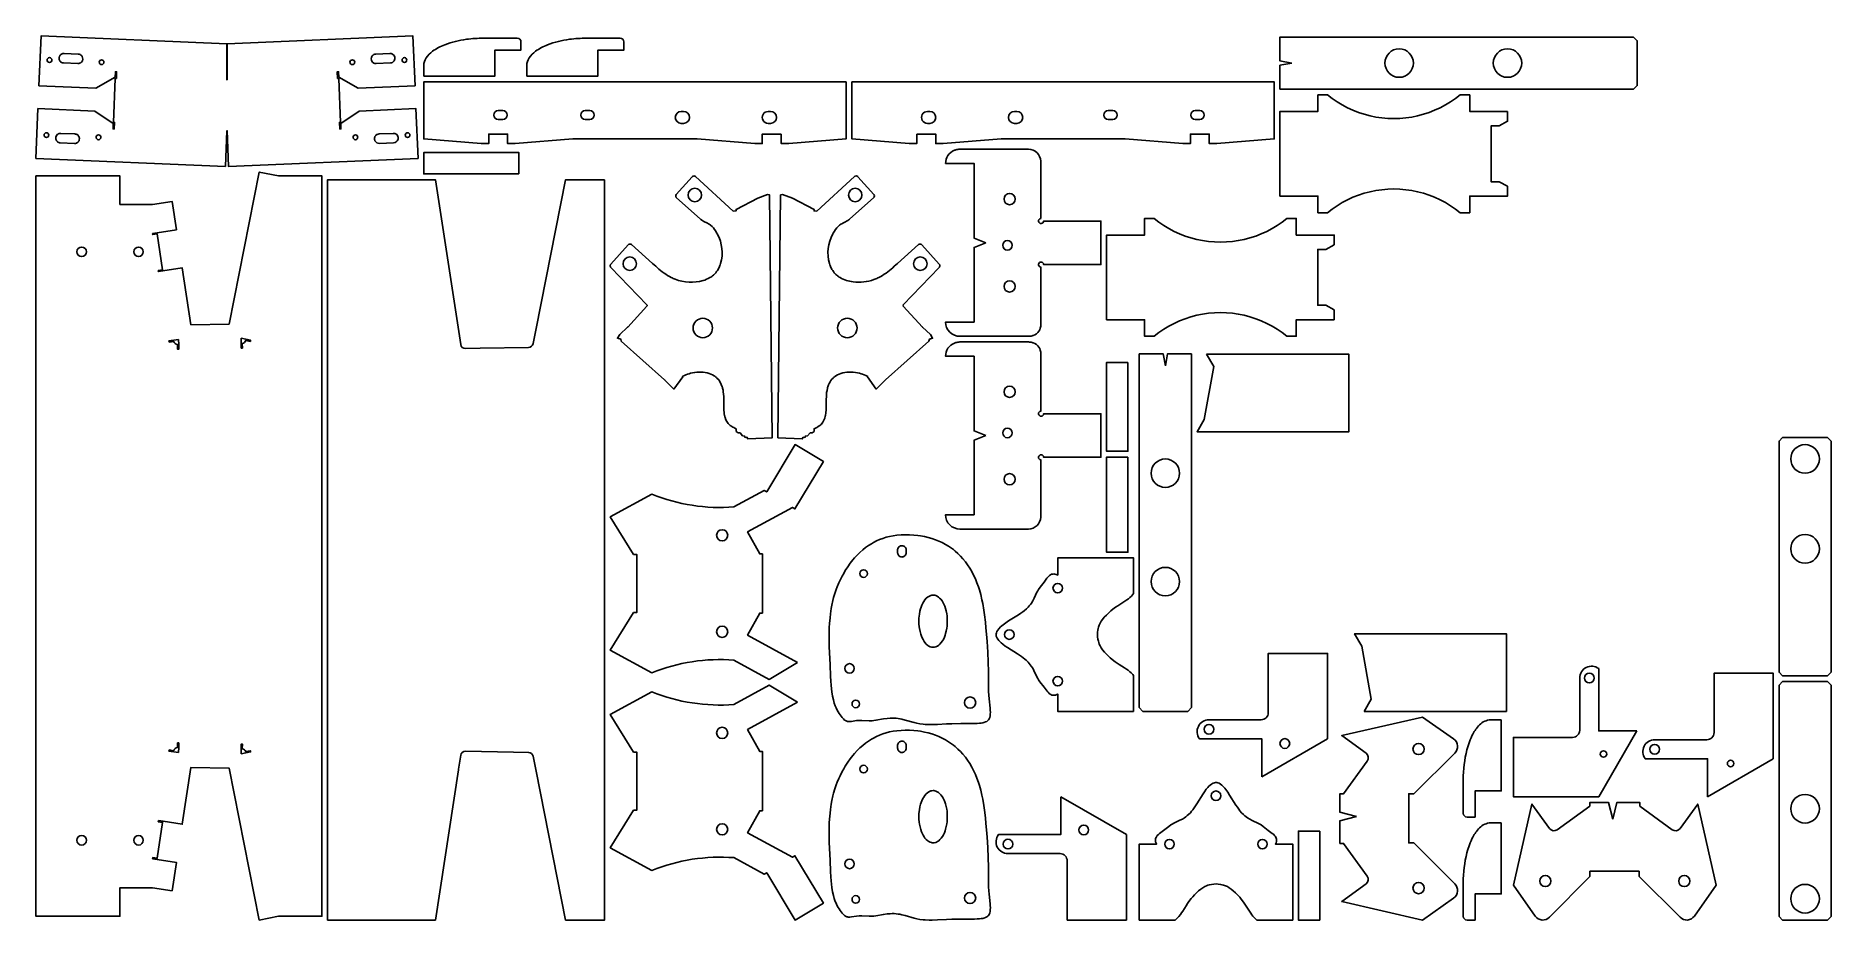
# Model space of a CAD drawing. Header units: inches. Extents: x 0.5 to 95.1, y 0.5 to 47.1.
import ezdxf

# ---------------------------------------------------------------- set-up
doc = ezdxf.new("R2010")
doc.units = ezdxf.units.IN
doc.header["$MEASUREMENT"] = 0
doc.layers.add('CUT', color=7, linetype='Continuous')

msp = doc.modelspace()

# ---------------------------------------------------------------- linework, layer by layer
at = {"layer": 'CUT'}
for points in [[(16.574, 42.175), (16.563, 42.452), (17.535, 43.117), (20.532, 43.242), (20.642, 40.619), (10.651, 40.203), (10.65, 40.203), (10.572, 42.087), (10.571, 42.076), (10.571, 42.076), (10.571, 42.076), (10.571, 42.076), (10.571, 42.076), (10.57, 42.076), (10.57, 42.076), (10.57, 42.076), (10.57, 42.075), (10.57, 42.075), (10.491, 40.203), (10.49, 40.203), (0.5, 40.619), (0.609, 43.242), (3.607, 43.117), (4.579, 42.452), (4.567, 42.175), (4.567, 42.175), (4.567, 42.175), (4.567, 42.175), (4.567, 42.175), (4.568, 42.175), (4.568, 42.175), (4.63, 42.172), (4.63, 42.172), (4.63, 42.172), (4.631, 42.172), (4.645, 42.517), (4.645, 42.517), (4.645, 42.517), (4.645, 42.517), (4.645, 42.518), (4.583, 42.52), (4.679, 44.839), (4.741, 44.837), (4.742, 44.837), (4.742, 44.837), (4.742, 44.837), (4.742, 44.837), (4.756, 45.182), (4.756, 45.182), (4.756, 45.182), (4.756, 45.182), (4.756, 45.182), (4.756, 45.182), (4.756, 45.182), (4.693, 45.185), (4.693, 45.185), (4.693, 45.185), (4.693, 45.185), (4.693, 45.185), (4.693, 45.185), (4.693, 45.185), (4.681, 44.908), (3.657, 44.326), (0.66, 44.45), (0.769, 47.073), (10.564, 46.665), (10.563, 44.767), (10.578, 44.767), (10.578, 46.665), (20.373, 47.073), (20.482, 44.45), (17.485, 44.326), (16.46, 44.908), (16.449, 45.185), (16.449, 45.185), (16.449, 45.185), (16.449, 45.185), (16.449, 45.185), (16.386, 45.182), (16.386, 45.182), (16.386, 45.182), (16.386, 45.182), (16.386, 45.182), (16.4, 44.837), (16.4, 44.837), (16.4, 44.837), (16.4, 44.837), (16.4, 44.837), (16.462, 44.839), (16.559, 42.52), (16.497, 42.518), (16.497, 42.517), (16.497, 42.517), (16.497, 42.517), (16.496, 42.517), (16.511, 42.172), (16.511, 42.172), (16.511, 42.172), (16.511, 42.172), (16.511, 42.172), (16.511, 42.172), (16.511, 42.172), (16.574, 42.175), (16.574, 42.175), (16.574, 42.175), (16.574, 42.175), (16.574, 42.175), (16.574, 42.175)], [(66.703, 45.642), (66.069, 45.754), (66.069, 47.015), (84.697, 47.015), (84.896, 46.823), (84.896, 44.461), (84.697, 44.269), (66.069, 44.269), (66.069, 45.531)], [(39.783, 41.904), (38.783, 41.904), (38.783, 41.404), (38.387, 41.404), (35.345, 41.654), (28.802, 41.654), (25.76, 41.404), (25.364, 41.404), (25.364, 41.904), (24.364, 41.904), (24.364, 41.404), (23.968, 41.404), (20.942, 41.644), (20.942, 44.654), (43.205, 44.654), (43.205, 41.644), (40.179, 41.404), (39.783, 41.404)], [(46.928, 41.904), (46.928, 41.404), (46.532, 41.404), (43.505, 41.644), (43.505, 44.654), (65.769, 44.654), (65.769, 41.644), (62.742, 41.404), (62.346, 41.404), (62.346, 41.904), (61.346, 41.904), (61.346, 41.404), (60.95, 41.404), (57.908, 41.654), (51.366, 41.654), (48.324, 41.404), (47.928, 41.404), (47.928, 41.904)], [(78.069, 43.094), (78.069, 42.578), (77.626, 42.333), (77.194, 42.333), (77.194, 39.396), (77.626, 39.396), (78.069, 39.151), (78.069, 38.635), (76.069, 38.635), (76.069, 37.76), (75.569, 37.76), (75.319, 37.953), (75.058, 38.131), (74.788, 38.295), (74.509, 38.442), (74.221, 38.573), (73.927, 38.688), (73.627, 38.786), (73.321, 38.866), (73.012, 38.929), (72.699, 38.974), (72.385, 39.001), (72.069, 39.01), (71.753, 39.001), (71.438, 38.974), (71.126, 38.929), (70.816, 38.866), (70.511, 38.786), (70.211, 38.688), (69.916, 38.573), (69.629, 38.442), (69.35, 38.295), (69.079, 38.131), (68.819, 37.953), (68.569, 37.76), (68.069, 37.76), (68.069, 38.635), (66.069, 38.635), (66.069, 43.094), (68.069, 43.094), (68.069, 43.969), (68.569, 43.969), (68.819, 43.776), (69.079, 43.598), (69.35, 43.435), (69.629, 43.287), (69.916, 43.156), (70.211, 43.041), (70.511, 42.943), (70.816, 42.863), (71.126, 42.8), (71.438, 42.755), (71.753, 42.728), (72.069, 42.719), (72.385, 42.728), (72.699, 42.755), (73.012, 42.8), (73.321, 42.863), (73.627, 42.943), (73.927, 43.041), (74.221, 43.156), (74.509, 43.287), (74.788, 43.435), (75.058, 43.598), (75.319, 43.776), (75.569, 43.969), (76.069, 43.969), (76.069, 43.094)], [(25.955, 39.8), (25.955, 40.925), (20.942, 40.925), (20.942, 39.8)], [(6.954, 5.743), (6.945, 5.681), (7.181, 5.645), (6.892, 3.758), (6.656, 3.794), (6.646, 3.732), (6.883, 3.696), (7.907, 3.539), (7.679, 2.045), (6.654, 2.202), (4.924, 2.202), (4.924, 0.702), (0.5, 0.702), (0.5, 39.702), (4.924, 39.702), (4.924, 38.202), (6.654, 38.202), (7.679, 38.359), (7.907, 36.864), (6.893, 36.709), (6.646, 36.671), (6.656, 36.609), (6.892, 36.645), (7.181, 34.758), (6.945, 34.722), (6.954, 34.66), (7.191, 34.696), (8.216, 34.853), (8.674, 31.858), (10.682, 31.895), (12.27, 39.903), (13.287, 39.702), (15.573, 39.702), (15.573, 0.702), (13.287, 0.702), (12.27, 0.5), (10.682, 8.508), (8.674, 8.545), (8.216, 5.55), (7.201, 5.706)], [(68.931, 32.126), (66.931, 32.126), (66.931, 31.251), (66.431, 31.251), (66.181, 31.444), (65.92, 31.622), (65.65, 31.785), (65.371, 31.933), (65.084, 32.064), (64.789, 32.179), (64.489, 32.276), (64.184, 32.357), (63.874, 32.42), (63.561, 32.465), (63.247, 32.492), (62.931, 32.501), (62.615, 32.492), (62.301, 32.465), (61.988, 32.42), (61.679, 32.357), (61.373, 32.276), (61.073, 32.179), (60.779, 32.064), (60.491, 31.933), (60.212, 31.785), (59.942, 31.622), (59.681, 31.444), (59.431, 31.251), (58.931, 31.251), (58.931, 32.126), (56.931, 32.126), (56.931, 36.585), (58.931, 36.585), (58.931, 37.46), (59.431, 37.46), (59.681, 37.267), (59.942, 37.088), (60.212, 36.925), (60.491, 36.778), (60.779, 36.646), (61.073, 36.532), (61.373, 36.434), (61.679, 36.354), (61.988, 36.291), (62.301, 36.246), (62.615, 36.219), (62.931, 36.21), (63.247, 36.219), (63.561, 36.246), (63.874, 36.291), (64.184, 36.354), (64.489, 36.434), (64.789, 36.532), (65.084, 36.646), (65.371, 36.778), (65.65, 36.925), (65.92, 37.088), (66.181, 37.267), (66.431, 37.46), (66.931, 37.46), (66.931, 36.585), (68.931, 36.585), (68.931, 36.069), (68.488, 35.824), (68.056, 35.824), (68.056, 32.886), (68.488, 32.886), (68.931, 32.642)], [(60.028, 29.687), (60.14, 30.321), (61.401, 30.321), (61.401, 11.693), (61.209, 11.494), (58.847, 11.494), (58.655, 11.693), (58.655, 30.321), (59.917, 30.321)], [(62.201, 30.304), (62.576, 29.658), (62.076, 26.866), (61.701, 26.22), (69.701, 26.22), (69.701, 30.304)], [(58.056, 29.879), (56.931, 29.879), (56.931, 25.192), (58.056, 25.192)], [(94.926, 25.92), (92.561, 25.92), (92.371, 25.73), (92.371, 13.55), (92.561, 13.36), (94.926, 13.36), (95.116, 13.55), (95.116, 25.73)], [(58.056, 24.892), (56.931, 24.892), (56.931, 19.879), (58.056, 19.879)], [(43.126, 11.037), (43.17, 11.004), (43.202, 10.987), (43.236, 10.973), (43.274, 10.963), (43.316, 10.957), (43.39, 10.956), (43.486, 10.964), (43.753, 11.005), (43.884, 11.015), (44.037, 11.015), (44.426, 10.999), (44.57, 11.003), (44.664, 11.011), (44.773, 11.026), (45.168, 11.096), (45.361, 11.124), (45.52, 11.136), (45.625, 11.139), (45.731, 11.136), (45.835, 11.13), (45.938, 11.119), (46.041, 11.103), (46.143, 11.083), (46.321, 11.038), (46.796, 10.901), (46.924, 10.869), (47.086, 10.838), (47.255, 10.816), (47.376, 10.806), (47.579, 10.799), (47.732, 10.799), (48.015, 10.808), (48.487, 10.832), (48.768, 10.842), (49.255, 10.851), (49.97, 10.854), (50.118, 10.858), (50.23, 10.865), (50.322, 10.876), (50.4, 10.889), (50.466, 10.905), (50.548, 10.934), (50.613, 10.967), (50.665, 11.004), (50.706, 11.046), (50.739, 11.094), (50.757, 11.132), (50.773, 11.175), (50.791, 11.25), (50.803, 11.342), (50.805, 11.455), (50.802, 11.548), (50.792, 11.661), (50.738, 12.156), (50.723, 12.347), (50.712, 12.545), (50.703, 12.878), (50.699, 13.595), (50.688, 14.086), (50.667, 14.614), (50.634, 15.17), (50.605, 15.552), (50.575, 15.891), (50.545, 16.188), (50.495, 16.585), (50.459, 16.828), (50.4, 17.168), (50.359, 17.371), (50.295, 17.646), (50.226, 17.895), (50.177, 18.05), (50.1, 18.268), (50.016, 18.474), (49.924, 18.672), (49.825, 18.862), (49.718, 19.043), (49.605, 19.215), (49.486, 19.378), (49.36, 19.532), (49.23, 19.676), (49.094, 19.81), (48.954, 19.934), (48.857, 20.012), (48.757, 20.087), (48.601, 20.194), (48.437, 20.292), (48.268, 20.382), (48.094, 20.463), (47.913, 20.536), (47.724, 20.601), (47.529, 20.657), (47.327, 20.704), (47.12, 20.742), (46.979, 20.762), (46.764, 20.784), (46.544, 20.796), (46.319, 20.797), (46.096, 20.789), (45.884, 20.771), (45.684, 20.743), (45.495, 20.707), (45.315, 20.662), (45.14, 20.608), (44.968, 20.543), (44.801, 20.47), (44.638, 20.387), (44.533, 20.327), (44.379, 20.23), (44.227, 20.121), (44.077, 20.002), (43.931, 19.871), (43.788, 19.73), (43.649, 19.579), (43.558, 19.471), (43.424, 19.298), (43.291, 19.111), (43.16, 18.908), (43.074, 18.764), (42.992, 18.619), (42.882, 18.405), (42.816, 18.264), (42.727, 18.055), (42.675, 17.917), (42.605, 17.711), (42.543, 17.492), (42.505, 17.337), (42.453, 17.089), (42.421, 16.912), (42.379, 16.624), (42.356, 16.424), (42.329, 16.12), (42.316, 15.914), (42.308, 15.705), (42.304, 15.387), (42.307, 15.164), (42.315, 14.907), (42.362, 13.937), (42.385, 13.351), (42.398, 13.084), (42.414, 12.87), (42.432, 12.684), (42.453, 12.515), (42.489, 12.294), (42.531, 12.102), (42.578, 11.931), (42.632, 11.777), (42.671, 11.682), (42.713, 11.592), (42.781, 11.465), (42.83, 11.385), (42.883, 11.309), (42.939, 11.236), (42.998, 11.166), (43.061, 11.1)], [(45.919, 19.85), (45.919, 20.012), (45.928, 20.059), (45.946, 20.104), (45.964, 20.131), (45.985, 20.155), (46.022, 20.185), (46.065, 20.207), (46.112, 20.219), (46.144, 20.221), (46.192, 20.216), (46.237, 20.201), (46.279, 20.176), (46.314, 20.144), (46.333, 20.118), (46.348, 20.09), (46.36, 20.06), (46.368, 20.012), (46.367, 19.818), (46.355, 19.771), (46.333, 19.729), (46.303, 19.691), (46.266, 19.661), (46.238, 19.645), (46.207, 19.634), (46.176, 19.627), (46.144, 19.625), (46.112, 19.627), (46.081, 19.634), (46.036, 19.652), (46.009, 19.67), (45.985, 19.691), (45.955, 19.728), (45.939, 19.756), (45.928, 19.786), (45.921, 19.818)], [(58.355, 11.494), (58.355, 13.378), (58.306, 13.438), (58.224, 13.525), (58.163, 13.581), (58.06, 13.664), (57.979, 13.721), (57.88, 13.786), (57.6, 13.958), (57.485, 14.033), (57.38, 14.107), (57.226, 14.226), (57.127, 14.31), (57.031, 14.397), (56.937, 14.489), (56.816, 14.618), (56.724, 14.732), (56.651, 14.838), (56.593, 14.94), (56.546, 15.042), (56.521, 15.113), (56.499, 15.187), (56.473, 15.301), (56.458, 15.419), (56.453, 15.538), (56.459, 15.657), (56.474, 15.775), (56.49, 15.852), (56.51, 15.927), (56.548, 16.035), (56.595, 16.137), (56.652, 16.237), (56.722, 16.339), (56.81, 16.448), (56.92, 16.567), (57.01, 16.656), (57.155, 16.787), (57.255, 16.87), (57.409, 16.987), (57.516, 17.061), (57.895, 17.296), (57.999, 17.366), (58.082, 17.427), (58.153, 17.484), (58.245, 17.57), (58.3, 17.629), (58.355, 17.696), (58.355, 19.579), (54.355, 19.579), (54.355, 18.672), (54.279, 18.705), (54.211, 18.723), (54.147, 18.73), (54.089, 18.726), (54.034, 18.713), (53.982, 18.689), (53.929, 18.654), (53.874, 18.604), (53.834, 18.56), (53.789, 18.503), (53.639, 18.294), (53.428, 18.031), (53.342, 17.912), (53.301, 17.846), (53.26, 17.772), (53.109, 17.45), (53.037, 17.312), (52.966, 17.197), (52.913, 17.124), (52.857, 17.053), (52.798, 16.985), (52.702, 16.89), (52.594, 16.797), (52.511, 16.732), (52.414, 16.663), (52.294, 16.584), (51.768, 16.255), (51.619, 16.158), (51.479, 16.057), (51.406, 15.997), (51.342, 15.938), (51.256, 15.849), (51.192, 15.767), (51.149, 15.696), (51.122, 15.633), (51.108, 15.575), (51.105, 15.539), (51.107, 15.505), (51.119, 15.45), (51.143, 15.39), (51.166, 15.346), (51.197, 15.3), (51.257, 15.223), (51.31, 15.167), (51.369, 15.11), (51.468, 15.025), (51.591, 14.935), (51.703, 14.859), (52.237, 14.525), (52.443, 14.389), (52.542, 14.317), (52.626, 14.251), (52.699, 14.186), (52.795, 14.091), (52.855, 14.023), (52.911, 13.952), (52.964, 13.879), (53.036, 13.764), (53.101, 13.639), (53.256, 13.309), (53.301, 13.228), (53.342, 13.161), (53.418, 13.055), (53.644, 12.772), (53.797, 12.56), (53.845, 12.5), (53.906, 12.438), (53.962, 12.396), (53.998, 12.375), (54.051, 12.355), (54.108, 12.344), (54.167, 12.344), (54.232, 12.355), (54.302, 12.377), (54.355, 12.401), (54.355, 11.494)], [(47.787, 17.618), (47.83, 17.616), (47.873, 17.609), (47.938, 17.59), (48.008, 17.557), (48.072, 17.514), (48.131, 17.464), (48.194, 17.398), (48.261, 17.308), (48.318, 17.214), (48.368, 17.113), (48.4, 17.034), (48.439, 16.921), (48.477, 16.783), (48.506, 16.636), (48.52, 16.533), (48.533, 16.375), (48.537, 16.243), (48.535, 16.136), (48.523, 15.976), (48.509, 15.872), (48.481, 15.722), (48.446, 15.588), (48.418, 15.499), (48.38, 15.401), (48.327, 15.288), (48.281, 15.208), (48.22, 15.12), (48.147, 15.037), (48.082, 14.979), (48.014, 14.933), (47.97, 14.91), (47.926, 14.892), (47.847, 14.872), (47.787, 14.868), (47.744, 14.87), (47.7, 14.877), (47.629, 14.899), (47.565, 14.93), (47.501, 14.972), (47.421, 15.042), (47.36, 15.113), (47.312, 15.178), (47.256, 15.273), (47.206, 15.373), (47.173, 15.452), (47.134, 15.566), (47.097, 15.704), (47.068, 15.851), (47.054, 15.953), (47.04, 16.111), (47.037, 16.243), (47.042, 16.404), (47.051, 16.51), (47.065, 16.614), (47.093, 16.764), (47.127, 16.898), (47.156, 16.987), (47.194, 17.085), (47.247, 17.198), (47.293, 17.278), (47.354, 17.366), (47.426, 17.449), (47.492, 17.507), (47.56, 17.553), (47.625, 17.586), (47.669, 17.601), (47.713, 17.611)], [(70.501, 11.494), (78.001, 11.494), (78.001, 15.579), (70.001, 15.579), (70.376, 14.933), (70.876, 12.14)], [(95.116, 0.69), (95.116, 12.87), (94.926, 13.06), (92.561, 13.06), (92.371, 12.87), (92.371, 0.69), (92.561, 0.5), (94.926, 0.5)], [(43.126, 0.739), (43.17, 0.706), (43.202, 0.688), (43.236, 0.675), (43.274, 0.665), (43.316, 0.659), (43.39, 0.657), (43.486, 0.666), (43.753, 0.707), (43.884, 0.716), (44.037, 0.716), (44.426, 0.7), (44.57, 0.704), (44.664, 0.713), (44.773, 0.727), (45.168, 0.797), (45.361, 0.825), (45.52, 0.837), (45.625, 0.84), (45.731, 0.838), (45.835, 0.831), (45.938, 0.82), (46.041, 0.804), (46.143, 0.784), (46.321, 0.74), (46.796, 0.602), (46.924, 0.571), (47.086, 0.539), (47.255, 0.518), (47.376, 0.508), (47.579, 0.5), (47.732, 0.5), (48.015, 0.509), (48.487, 0.533), (48.768, 0.544), (49.255, 0.552), (49.97, 0.555), (50.118, 0.559), (50.23, 0.566), (50.322, 0.577), (50.4, 0.591), (50.466, 0.607), (50.548, 0.635), (50.613, 0.668), (50.665, 0.705), (50.706, 0.747), (50.739, 0.795), (50.757, 0.833), (50.773, 0.876), (50.791, 0.951), (50.803, 1.043), (50.805, 1.157), (50.802, 1.249), (50.792, 1.363), (50.738, 1.857), (50.723, 2.048), (50.712, 2.247), (50.703, 2.58), (50.699, 3.297), (50.688, 3.787), (50.667, 4.315), (50.634, 4.872), (50.605, 5.253), (50.575, 5.593), (50.545, 5.889), (50.495, 6.286), (50.459, 6.529), (50.4, 6.869), (50.359, 7.072), (50.295, 7.347), (50.226, 7.597), (50.177, 7.751), (50.1, 7.969), (50.016, 8.175), (49.924, 8.373), (49.825, 8.563), (49.718, 8.744), (49.605, 8.916), (49.486, 9.079), (49.36, 9.233), (49.23, 9.377), (49.094, 9.511), (48.954, 9.635), (48.857, 9.713), (48.757, 9.788), (48.601, 9.895), (48.437, 9.993), (48.268, 10.083), (48.094, 10.165), (47.913, 10.238), (47.724, 10.302), (47.529, 10.358), (47.327, 10.405), (47.12, 10.443), (46.979, 10.463), (46.764, 10.485), (46.544, 10.497), (46.319, 10.499), (46.096, 10.49), (45.884, 10.472), (45.684, 10.444), (45.495, 10.408), (45.315, 10.363), (45.14, 10.309), (44.968, 10.245), (44.801, 10.171), (44.638, 10.088), (44.533, 10.028), (44.379, 9.931), (44.227, 9.822), (44.077, 9.703), (43.931, 9.572), (43.788, 9.432), (43.649, 9.28), (43.558, 9.172), (43.424, 8.999), (43.291, 8.812), (43.16, 8.609), (43.074, 8.465), (42.992, 8.32), (42.882, 8.106), (42.816, 7.965), (42.727, 7.756), (42.675, 7.619), (42.605, 7.412), (42.543, 7.193), (42.505, 7.038), (42.453, 6.79), (42.421, 6.613), (42.379, 6.325), (42.356, 6.125), (42.329, 5.821), (42.316, 5.615), (42.308, 5.406), (42.304, 5.088), (42.307, 4.865), (42.315, 4.609), (42.362, 3.638), (42.385, 3.053), (42.398, 2.785), (42.414, 2.571), (42.432, 2.385), (42.453, 2.217), (42.489, 1.995), (42.531, 1.803), (42.578, 1.632), (42.632, 1.478), (42.671, 1.383), (42.713, 1.293), (42.781, 1.166), (42.83, 1.086), (42.883, 1.01), (42.939, 0.937), (42.998, 0.868), (43.061, 0.801)], [(45.919, 9.551), (45.919, 9.713), (45.928, 9.761), (45.946, 9.805), (45.964, 9.832), (45.985, 9.856), (46.022, 9.887), (46.065, 9.908), (46.112, 9.92), (46.144, 9.922), (46.192, 9.917), (46.237, 9.902), (46.279, 9.878), (46.314, 9.845), (46.333, 9.819), (46.348, 9.791), (46.36, 9.761), (46.368, 9.714), (46.367, 9.519), (46.355, 9.473), (46.333, 9.43), (46.303, 9.392), (46.266, 9.362), (46.238, 9.347), (46.207, 9.336), (46.176, 9.329), (46.144, 9.326), (46.112, 9.329), (46.081, 9.335), (46.036, 9.354), (46.009, 9.371), (45.985, 9.392), (45.955, 9.429), (45.939, 9.457), (45.928, 9.487), (45.921, 9.519)], [(58.655, 0.5), (60.538, 0.5), (60.599, 0.549), (60.686, 0.632), (60.742, 0.693), (60.824, 0.795), (60.882, 0.877), (60.947, 0.976), (61.119, 1.256), (61.194, 1.37), (61.268, 1.476), (61.387, 1.629), (61.471, 1.728), (61.558, 1.824), (61.649, 1.918), (61.779, 2.039), (61.893, 2.131), (61.999, 2.204), (62.101, 2.263), (62.203, 2.309), (62.274, 2.335), (62.348, 2.357), (62.462, 2.382), (62.58, 2.397), (62.699, 2.402), (62.818, 2.397), (62.936, 2.381), (63.012, 2.365), (63.087, 2.345), (63.196, 2.307), (63.298, 2.261), (63.398, 2.204), (63.5, 2.133), (63.608, 2.045), (63.727, 1.936), (63.817, 1.845), (63.948, 1.7), (64.031, 1.601), (64.148, 1.446), (64.221, 1.34), (64.457, 0.961), (64.527, 0.856), (64.588, 0.773), (64.645, 0.703), (64.731, 0.61), (64.79, 0.555), (64.856, 0.5), (66.74, 0.5), (66.74, 4.5), (65.833, 4.5), (65.865, 4.576), (65.884, 4.645), (65.891, 4.708), (65.887, 4.766), (65.874, 4.821), (65.85, 4.874), (65.815, 4.926), (65.765, 4.981), (65.721, 5.021), (65.664, 5.067), (65.455, 5.216), (65.191, 5.427), (65.073, 5.513), (65.007, 5.554), (64.933, 5.595), (64.611, 5.746), (64.472, 5.818), (64.358, 5.889), (64.284, 5.942), (64.214, 5.998), (64.146, 6.058), (64.05, 6.153), (63.958, 6.261), (63.893, 6.345), (63.824, 6.442), (63.745, 6.561), (63.416, 7.088), (63.319, 7.236), (63.217, 7.376), (63.158, 7.449), (63.099, 7.513), (63.009, 7.599), (62.928, 7.663), (62.857, 7.706), (62.793, 7.733), (62.736, 7.747), (62.7, 7.75), (62.665, 7.748), (62.61, 7.736), (62.55, 7.713), (62.507, 7.689), (62.461, 7.659), (62.384, 7.598), (62.328, 7.545), (62.27, 7.487), (62.186, 7.387), (62.095, 7.264), (62.02, 7.152), (61.686, 6.618), (61.55, 6.412), (61.478, 6.313), (61.411, 6.229), (61.347, 6.156), (61.251, 6.06), (61.184, 6), (61.113, 5.944), (61.04, 5.891), (60.925, 5.82), (60.8, 5.754), (60.47, 5.599), (60.388, 5.555), (60.322, 5.513), (60.216, 5.437), (59.933, 5.211), (59.72, 5.059), (59.661, 5.01), (59.599, 4.949), (59.556, 4.893), (59.536, 4.858), (59.516, 4.804), (59.505, 4.748), (59.505, 4.688), (59.515, 4.623), (59.538, 4.553), (59.562, 4.5), (58.655, 4.5)], [(47.787, 7.319), (47.83, 7.317), (47.873, 7.31), (47.938, 7.291), (48.008, 7.258), (48.072, 7.216), (48.131, 7.166), (48.194, 7.1), (48.261, 7.009), (48.318, 6.915), (48.368, 6.814), (48.4, 6.736), (48.439, 6.622), (48.477, 6.484), (48.506, 6.337), (48.52, 6.234), (48.533, 6.076), (48.537, 5.944), (48.535, 5.837), (48.523, 5.678), (48.509, 5.574), (48.481, 5.423), (48.446, 5.289), (48.418, 5.2), (48.38, 5.103), (48.327, 4.99), (48.281, 4.91), (48.22, 4.822), (48.147, 4.739), (48.082, 4.681), (48.014, 4.634), (47.97, 4.611), (47.926, 4.593), (47.847, 4.574), (47.787, 4.569), (47.744, 4.572), (47.7, 4.579), (47.629, 4.6), (47.565, 4.631), (47.501, 4.673), (47.421, 4.744), (47.36, 4.814), (47.312, 4.88), (47.256, 4.974), (47.206, 5.075), (47.173, 5.153), (47.134, 5.267), (47.097, 5.405), (47.068, 5.552), (47.054, 5.655), (47.04, 5.812), (47.037, 5.944), (47.042, 6.105), (47.051, 6.211), (47.065, 6.315), (47.093, 6.466), (47.127, 6.599), (47.156, 6.688), (47.194, 6.786), (47.247, 6.899), (47.293, 6.979), (47.354, 7.067), (47.426, 7.15), (47.492, 7.208), (47.56, 7.255), (47.625, 7.287), (47.669, 7.302), (47.713, 7.313)], [(68.165, 5.187), (67.04, 5.187), (67.04, 0.5), (68.165, 0.5)]]:
    msp.add_lwpolyline(points, close=True, dxfattribs=at)
for points in [[(20.942, 44.954), (20.942, 45.504, -0.144631), (21.071, 45.916, -0.088668), (21.406, 46.262, -0.066804), (22.046, 46.607, -0.059091), (23.197, 46.894, -0.033709), (24.092, 46.954), (25.867, 46.954, -0.414), (26.067, 46.754), (26.067, 46.329), (24.692, 46.329), (24.692, 44.954)], [(26.367, 44.954), (26.367, 45.504, -0.144631), (26.496, 45.916, -0.088668), (26.831, 46.262, -0.066804), (27.471, 46.607, -0.059091), (28.622, 46.894, -0.033709), (29.517, 46.954), (31.292, 46.954, -0.414), (31.492, 46.754), (31.492, 46.329), (30.117, 46.329), (30.117, 44.954)], [(1.957, 46.147), (1.957, 46.147, 0.074468), (1.885, 46.132), (1.885, 46.132), (1.862, 46.122), (1.862, 46.122), (1.841, 46.111), (1.821, 46.097), (1.821, 46.097), (1.802, 46.081, 0.074966), (1.756, 46.024), (1.756, 46.024), (1.744, 46.002, 0.251077), (1.758, 45.767), (1.771, 45.747), (1.787, 45.728), (1.787, 45.728), (1.804, 45.711), (1.824, 45.695, 0.148408), (1.961, 45.647), (2.71, 45.616, 0.098667), (2.806, 45.631), (2.806, 45.631), (2.829, 45.641), (2.829, 45.641), (2.85, 45.652), (2.85, 45.652), (2.871, 45.666), (2.871, 45.666), (2.89, 45.682), (2.907, 45.699, 0.330378), (2.934, 45.996), (2.92, 46.016), (2.904, 46.035), (2.904, 46.035, 0.198923), (2.731, 46.116), (1.981, 46.147)], [(19.253, 45.661), (19.253, 45.661), (19.276, 45.67), (19.297, 45.682, 0.098706), (19.37, 45.747), (19.384, 45.767), (19.384, 45.767, 0.414192), (19.301, 46.111), (19.279, 46.122, 0.05029), (19.233, 46.139), (19.209, 46.144), (19.185, 46.147), (19.185, 46.147), (19.16, 46.147), (18.411, 46.116, 0.099445), (18.316, 46.093), (18.316, 46.093), (18.294, 46.081), (18.294, 46.081), (18.274, 46.068), (18.274, 46.068), (18.255, 46.052, 0.050477), (18.222, 46.016), (18.208, 45.996), (18.208, 45.996, 0.599159), (18.432, 45.616), (19.181, 45.647, 0.073419)], [(24.871, 42.668), (25.107, 42.668, 1), (25.107, 43.14), (24.871, 43.14, 0.998727)], [(29.455, 42.668), (29.692, 42.668, 1), (29.692, 43.14), (29.455, 43.14, 0.999486)], [(34.511, 42.466), (34.636, 42.466, 1), (34.636, 43.091), (34.511, 43.091, 0.998783)], [(39.095, 42.466), (39.22, 42.466, 1), (39.22, 43.091), (39.095, 43.091, 1.000542)], [(47.49, 42.466), (47.615, 42.466, 1), (47.615, 43.091), (47.49, 43.091, 1.000223)], [(52.2, 43.091), (52.075, 43.091, 1), (52.075, 42.466), (52.2, 42.466, 0.998783)], [(57.255, 43.14), (57.019, 43.14, 1), (57.019, 42.668), (57.255, 42.668, 0.999486)], [(61.839, 43.14), (61.603, 43.14, 1), (61.603, 42.668), (61.839, 42.668, 0.998727)], [(2.787, 41.723), (2.787, 41.723), (2.78, 41.746), (2.78, 41.746), (2.77, 41.769, 0.148715), (2.672, 41.876), (2.672, 41.876), (2.65, 41.887), (2.65, 41.887), (2.628, 41.896), (2.627, 41.896, 0.071657), (2.555, 41.91), (1.806, 41.941, 0.098218), (1.71, 41.926), (1.687, 41.917), (1.666, 41.905), (1.666, 41.905), (1.645, 41.891, 0.250659), (1.546, 41.677), (1.549, 41.653), (1.554, 41.629, 0.05029), (1.571, 41.583), (1.582, 41.561), (1.596, 41.541), (1.596, 41.541), (1.612, 41.522), (1.629, 41.505), (1.629, 41.505, 0.173489), (1.785, 41.442), (2.535, 41.41, 0.097668), (2.631, 41.425), (2.631, 41.425), (2.654, 41.435, 0.075109), (2.714, 41.476), (2.714, 41.476), (2.732, 41.494), (2.732, 41.494), (2.747, 41.513), (2.747, 41.513), (2.76, 41.533), (2.76, 41.533), (2.772, 41.555), (2.772, 41.555), (2.781, 41.578), (2.788, 41.601, 0.123759)], [(18.347, 41.674, 0.099377), (18.361, 41.578), (18.37, 41.555), (18.37, 41.555), (18.381, 41.533, 0.100071), (18.446, 41.461), (18.466, 41.447), (18.466, 41.447, 0.148927), (18.607, 41.41), (19.356, 41.442, 0.303254), (19.581, 41.605), (19.581, 41.605), (19.588, 41.629, 0.124375), (19.589, 41.75), (19.582, 41.774, 0.123642), (19.515, 41.875), (19.496, 41.891), (19.476, 41.905), (19.476, 41.905), (19.454, 41.917), (19.454, 41.917), (19.432, 41.926), (19.432, 41.926), (19.408, 41.933), (19.408, 41.933, 0.073929), (19.335, 41.941), (18.586, 41.91, 0.099286), (18.491, 41.887), (18.47, 41.876), (18.47, 41.876, 0.148195), (18.371, 41.769), (18.371, 41.769), (18.362, 41.746), (18.362, 41.746, 0.076042), (18.347, 41.674)], [(50.57, 36.177), (49.945, 36.423), (49.945, 40.354), (49.945, 40.354), (49.945, 40.354), (49.945, 40.354), (49.945, 40.354), (49.945, 40.354), (48.445, 40.354, -0.303391), (48.908, 41.047), (48.942, 41.06), (48.977, 41.072), (48.977, 41.072, -0.074029), (49.195, 41.104), (52.82, 41.104, -0.39751), (53.46, 40.479), (53.46, 37.456, 2.227062), (53.609, 37.323), (56.631, 37.323), (56.631, 35.031), (53.609, 35.031, 2.226373), (53.46, 34.899), (53.46, 31.876, -0.344274), (53.059, 31.298), (53.03, 31.287), (53.001, 31.278, -0.073874), (52.82, 31.251), (49.195, 31.251, -0.414234), (48.445, 32.001), (49.945, 32.001), (49.945, 32.001), (49.945, 32.001), (49.945, 32.001), (49.945, 32.001), (49.945, 32.001), (49.945, 32.001), (49.945, 35.931)], [(30.469, 39.5), (30.469, 0.5), (28.421, 0.5), (26.866, 8.347), (26.71, 9.13, 0.352683), (26.47, 9.332), (25.672, 9.346), (23.14, 9.392, 0.375307), (22.888, 9.18), (22.776, 8.45), (22.77, 8.409), (21.558, 0.5), (15.874, 0.5), (15.874, 39.5), (21.558, 39.5), (22.888, 30.82, 0.375634), (23.14, 30.608), (23.92, 30.622), (26.47, 30.668, 0.352683), (26.71, 30.869), (26.866, 31.653), (28.421, 39.5)], [(34.59, 29.11), (34.59, 29.11), (34.12, 28.467), (34.12, 28.467), (33.634, 28.962), (33.634, 28.962), (31.349, 31.003), (31.349, 31.003), (31.324, 31.103), (31.324, 31.103), (31.324, 31.103), (31.324, 31.103), (31.324, 31.103), (31.324, 31.103), (31.324, 31.103), (31.324, 31.103), (31.324, 31.103), (31.324, 31.103), (31.324, 31.103), (31.151, 31.15), (31.27, 31.344), (31.27, 31.344), (31.679, 31.74), (31.691, 31.73), (31.691, 31.73), (31.691, 31.73), (31.691, 31.73), (31.691, 31.73), (31.692, 31.73), (31.692, 31.73), (31.692, 31.73), (31.692, 31.73), (31.692, 31.73), (32.7, 32.833), (32.707, 32.843), (32.707, 32.843), (32.707, 32.843), (32.712, 32.855, 0.108372), (32.715, 32.881), (32.712, 32.893), (32.712, 32.893), (32.706, 32.905), (32.706, 32.905), (32.706, 32.905), (32.698, 32.915), (30.804, 34.875), (30.792, 34.89), (30.782, 34.906, -0.150932), (30.77, 34.978), (30.773, 34.997, -0.077857), (30.789, 35.031), (30.789, 35.031), (30.8, 35.045), (31.718, 36.07, -0.413612), (31.894, 36.08), (33.004, 35.086), (33.171, 34.938), (33.171, 34.938), (33.256, 34.864), (33.256, 34.864, 0.063511), (33.987, 34.348), (34.037, 34.324, 0.013753), (34.138, 34.278), (34.138, 34.278), (34.189, 34.258), (34.189, 34.258, 0.155847), (35.668, 34.186, 0.062389), (36.026, 34.341), (36.074, 34.37), (36.074, 34.37), (36.12, 34.402), (36.12, 34.402), (36.164, 34.435), (36.207, 34.471), (36.207, 34.471), (36.248, 34.509), (36.248, 34.509), (36.287, 34.549), (36.287, 34.549, 0.055599), (36.456, 34.771), (36.483, 34.82), (36.483, 34.82), (36.509, 34.87), (36.509, 34.87), (36.532, 34.92), (36.532, 34.92), (36.553, 34.972), (36.573, 35.024), (36.573, 35.024), (36.59, 35.077), (36.59, 35.077, 0.197064), (36.415, 36.643), (36.415, 36.643), (36.388, 36.692), (36.388, 36.692), (36.36, 36.741), (36.33, 36.789, 0.094086), (36.057, 37.104), (36.057, 37.104), (36.034, 37.12), (36.034, 37.12), (35.988, 37.151), (35.988, 37.151), (35.941, 37.18), (35.941, 37.18), (35.892, 37.206), (35.892, 37.207, -0.020865), (35.644, 37.338), (35.598, 37.368), (35.575, 37.384), (35.575, 37.384), (35.552, 37.4), (35.531, 37.418), (35.531, 37.418), (35.51, 37.436), (34.263, 38.551), (34.25, 38.566), (34.239, 38.582), (34.239, 38.582), (34.23, 38.599, -0.282551), (34.254, 38.728), (35.087, 39.659), (35.102, 39.673, -0.369144), (35.264, 39.669), (37.256, 37.843), (37.256, 37.843), (37.257, 37.843), (37.398, 37.854), (37.398, 37.854), (37.398, 37.854), (37.398, 37.854), (37.398, 37.854), (37.398, 37.854), (37.398, 37.855), (37.399, 37.855), (37.399, 37.855), (37.399, 37.855), (37.399, 37.937), (38.542, 38.524), (38.542, 38.524), (39.058, 38.718), (39.167, 38.697), (39.307, 25.911), (38.023, 25.848), (37.974, 25.93), (37.974, 25.93), (37.974, 25.93), (37.974, 25.93), (37.974, 25.93), (37.974, 25.93), (37.973, 25.93), (37.973, 25.931), (37.881, 25.924), (37.855, 25.993), (37.855, 25.993), (37.855, 25.993), (37.855, 25.993), (37.855, 25.993), (37.855, 25.993), (37.855, 25.993), (37.854, 25.994), (37.747, 26.001), (37.613, 26.162), (37.613, 26.162), (37.613, 26.162), (37.613, 26.162), (37.613, 26.162), (37.613, 26.163), (37.506, 26.169), (37.399, 26.236), (37.399, 26.377), (37.399, 26.377), (37.399, 26.377), (37.398, 26.377), (37.398, 26.377), (37.398, 26.377), (37.398, 26.377), (37.398, 26.377), (37.398, 26.377), (37.398, 26.377), (37.367, 26.393), (37.336, 26.409), (37.336, 26.409, 0.015823), (37.126, 26.527), (37.126, 26.527), (37.096, 26.55), (37.096, 26.551), (37.066, 26.576, -0.139894), (36.826, 26.969), (36.816, 27.007), (36.806, 27.045), (36.806, 27.045), (36.798, 27.083, -0.041743), (36.76, 27.43, -0.010938), (36.755, 27.819, 0.034785), (36.731, 28.323, 0.02975), (36.694, 28.514), (36.694, 28.514), (36.683, 28.551), (36.683, 28.551), (36.672, 28.588, 0.121406), (36.396, 29.052), (36.368, 29.079, 0.022048), (36.308, 29.129), (36.308, 29.129), (36.277, 29.152), (36.277, 29.152), (36.245, 29.174), (36.245, 29.174, 0.086909), (35.887, 29.321, 0.117197), (35.001, 29.301), (35.001, 29.301), (34.926, 29.281, 0.032759), (34.6, 29.146), (34.572, 29.127), (34.572, 29.127), (34.572, 29.127), (34.572, 29.127), (34.572, 29.127), (34.572, 29.126), (34.572, 29.126), (34.572, 29.126), (34.572, 29.126), (34.572, 29.126), (34.59, 29.11)], [(44.324, 29.11), (44.324, 29.11), (44.341, 29.126), (44.342, 29.126), (44.342, 29.126), (44.342, 29.126), (44.342, 29.126), (44.342, 29.127), (44.342, 29.127), (44.342, 29.127), (44.342, 29.127), (44.341, 29.127), (44.313, 29.146, 0.032759), (43.988, 29.281), (43.913, 29.301), (43.913, 29.301, 0.117197), (43.027, 29.321, 0.088494), (42.669, 29.174), (42.668, 29.174), (42.636, 29.152), (42.636, 29.152), (42.605, 29.129), (42.605, 29.129), (42.575, 29.104), (42.545, 29.079), (42.545, 29.079), (42.517, 29.052, 0.083293), (42.314, 28.768), (42.298, 28.733), (42.282, 28.698), (42.282, 28.698, 0.023409), (42.242, 28.588), (42.23, 28.551), (42.23, 28.551), (42.22, 28.514), (42.22, 28.514, 0.057184), (42.161, 28.052, 0.006968), (42.158, 27.663, -0.053173), (42.116, 27.083), (42.107, 27.045), (42.107, 27.045, -0.129162), (41.903, 26.631), (41.876, 26.602), (41.847, 26.576), (41.847, 26.576), (41.818, 26.551), (41.818, 26.55), (41.787, 26.527), (41.787, 26.527, -0.00747), (41.515, 26.377), (41.515, 26.377), (41.515, 26.377), (41.515, 26.377), (41.515, 26.377), (41.515, 26.377), (41.515, 26.377), (41.515, 26.377), (41.515, 26.377), (41.515, 26.377), (41.515, 26.236), (41.408, 26.169), (41.301, 26.163), (41.301, 26.162), (41.301, 26.162), (41.301, 26.162), (41.301, 26.162), (41.3, 26.162), (41.167, 26.001), (41.059, 25.994), (41.059, 25.993), (41.059, 25.993), (41.059, 25.993), (41.059, 25.993), (41.059, 25.993), (41.059, 25.993), (41.058, 25.993), (41.033, 25.924), (40.94, 25.931), (40.94, 25.93), (40.94, 25.93), (40.94, 25.93), (40.94, 25.93), (40.94, 25.93), (40.94, 25.93), (40.939, 25.93), (40.891, 25.848), (39.607, 25.911), (39.747, 38.697), (39.856, 38.718), (40.372, 38.524), (40.372, 38.524), (41.515, 37.937), (41.515, 37.855), (41.515, 37.855), (41.515, 37.855), (41.515, 37.855), (41.515, 37.854), (41.515, 37.854), (41.515, 37.854), (41.515, 37.854), (41.515, 37.854), (41.516, 37.854), (41.657, 37.843), (41.657, 37.843), (41.657, 37.843), (43.65, 39.669), (43.665, 39.681), (43.682, 39.69), (43.682, 39.69, -0.2819), (43.812, 39.673), (43.826, 39.659), (44.66, 38.728), (44.672, 38.712), (44.681, 38.695), (44.681, 38.695, -0.200045), (44.683, 38.599), (44.675, 38.582, -0.077771), (44.65, 38.551), (43.404, 37.436), (43.383, 37.418), (43.383, 37.418), (43.361, 37.4), (43.339, 37.384, -0.035661), (43.171, 37.284), (43.022, 37.207), (43.022, 37.206), (42.973, 37.18), (42.973, 37.18), (42.925, 37.151), (42.925, 37.151), (42.879, 37.12), (42.879, 37.12), (42.857, 37.104), (42.857, 37.104, 0.090636), (42.583, 36.789), (42.554, 36.741), (42.526, 36.692), (42.526, 36.692), (42.499, 36.643), (42.499, 36.643, 0.197397), (42.323, 35.077), (42.323, 35.077), (42.341, 35.024), (42.341, 35.024), (42.36, 34.972), (42.381, 34.92), (42.381, 34.92), (42.405, 34.87), (42.405, 34.87), (42.43, 34.82), (42.43, 34.82), (42.458, 34.771, 0.055599), (42.626, 34.549), (42.626, 34.549), (42.666, 34.509), (42.666, 34.509), (42.707, 34.471, 0.024498), (42.794, 34.402), (42.794, 34.402), (42.84, 34.37), (42.84, 34.37), (42.887, 34.341, 0.103993), (43.573, 34.119, 0.109761), (44.672, 34.238), (44.724, 34.258), (44.724, 34.258), (44.775, 34.278), (44.775, 34.278), (44.826, 34.3), (44.876, 34.324), (44.876, 34.324), (44.926, 34.348, 0.061923), (45.657, 34.864), (45.658, 34.864), (45.743, 34.938), (45.743, 34.938), (45.91, 35.086), (47.019, 36.08, -0.413779), (47.196, 36.07), (48.113, 35.045), (48.124, 35.031), (48.124, 35.031), (48.134, 35.014), (48.14, 34.997), (48.14, 34.997), (48.144, 34.978, -0.150932), (48.131, 34.906), (48.122, 34.89), (48.11, 34.875), (46.215, 32.915), (46.207, 32.905), (46.207, 32.905), (46.207, 32.905), (46.202, 32.893), (46.202, 32.893), (46.199, 32.881, 0.109818), (46.201, 32.855), (46.206, 32.843), (46.206, 32.843), (46.206, 32.843), (46.214, 32.833), (47.221, 31.73), (47.221, 31.73), (47.222, 31.73), (47.222, 31.73), (47.222, 31.73), (47.222, 31.73), (47.222, 31.73), (47.222, 31.73), (47.223, 31.73), (47.223, 31.73), (47.234, 31.74), (47.643, 31.344), (47.643, 31.344), (47.762, 31.15), (47.59, 31.103), (47.59, 31.103), (47.59, 31.103), (47.59, 31.103), (47.589, 31.103), (47.589, 31.103), (47.589, 31.103), (47.589, 31.103), (47.589, 31.103), (47.589, 31.103), (47.589, 31.103), (47.565, 31.003), (47.564, 31.003), (45.279, 28.962), (45.279, 28.962), (44.793, 28.467), (44.793, 28.467), (44.324, 29.11)], [(8.02, 31.082), (7.514, 31.005), (7.524, 30.943), (7.764, 30.98, 0.282654), (7.963, 30.812), (7.967, 30.569), (8.03, 30.57), (8.025, 30.82)], [(11.31, 31.144), (11.315, 30.869), (11.32, 30.63), (11.382, 30.631), (11.378, 30.874, 0.260837), (11.564, 31.03), (11.802, 30.983), (11.814, 31.044)], [(50.57, 26.024), (49.945, 26.27), (49.945, 30.2), (49.945, 30.2), (49.945, 30.2), (49.945, 30.2), (49.945, 30.201), (49.945, 30.201), (49.945, 30.201), (48.445, 30.201, -0.303249), (48.908, 30.894), (48.942, 30.907), (48.977, 30.918), (48.977, 30.918, -0.07313), (49.195, 30.951), (52.82, 30.951, -0.074553), (53.001, 30.924), (53.03, 30.914), (53.059, 30.903, -0.344274), (53.46, 30.326), (53.46, 27.303, 2.226069), (53.609, 27.17), (56.631, 27.17), (56.631, 24.878), (53.609, 24.878, 2.227366), (53.46, 24.746), (53.46, 21.722, -0.39751), (52.82, 21.097), (49.195, 21.097, -0.414267), (48.445, 21.847), (49.945, 21.847), (49.945, 21.848), (49.945, 21.848), (49.945, 21.848), (49.945, 21.848), (49.945, 21.848), (49.945, 25.778)], [(40.644, 14.068), (39.155, 13.174), (37.292, 14.196, 0.114204), (32.968, 13.528), (30.769, 14.716), (32, 16.697), (32.17, 16.697), (32.17, 19.759), (32, 19.759), (30.769, 21.74), (32.968, 22.928, 0.114204), (37.292, 22.26), (38.881, 23.132), (39.016, 23.051), (40.515, 25.548), (42.004, 24.654), (40.505, 22.157), (40.37, 22.238), (38.013, 20.945), (38.647, 19.789), (38.795, 19.789), (38.795, 16.667), (38.647, 16.667), (38.013, 15.511)], [(65.112, 8.05), (65.112, 10.05), (61.826, 10.05, -0.618), (62.326, 11.05), (65.076, 11.05, 0.4144), (65.451, 11.425), (65.451, 14.55), (68.576, 14.55), (68.576, 10.05)], [(84.869, 10.463), (82.869, 6.998), (78.369, 6.998), (78.369, 10.123), (81.494, 10.123, 0.4144), (81.869, 10.498), (81.869, 13.248, -0.618), (82.869, 13.748), (82.869, 10.463)], [(88.606, 6.998), (88.606, 8.998), (85.321, 8.998, -0.618), (85.821, 9.998), (88.571, 9.998, 0.4144), (88.946, 10.373), (88.946, 13.498), (92.071, 13.498), (92.071, 8.998)], [(40.644, 11.98), (38.013, 10.537), (38.647, 9.381), (38.795, 9.381), (38.795, 6.258), (38.647, 6.258), (38.013, 5.103), (40.37, 3.809), (40.505, 3.89), (42.004, 1.394), (40.515, 0.5), (39.016, 2.996), (38.881, 2.915), (37.292, 3.788, 0.114204), (32.968, 3.12), (30.769, 4.308), (32, 6.288), (32.17, 6.288), (32.17, 9.351), (32, 9.351), (30.769, 11.332), (32.968, 12.52, 0.114204), (37.292, 11.852), (39.155, 12.874)], [(70.106, 5.957), (69.231, 6.179), (69.231, 7.158), (69.426, 7.158), (70.67, 8.878, 0.414073), (70.604, 9.29), (69.324, 10.216), (73.588, 11.194), (75.221, 10.04, -0.466793), (75.283, 9.288), (73.128, 7.158), (72.856, 7.158), (72.856, 4.566), (73.128, 4.566), (75.283, 2.407, -0.466844), (75.221, 1.654), (73.588, 0.5), (69.324, 1.478), (70.604, 2.404, 0.414133), (70.67, 2.816), (69.426, 4.536), (69.231, 4.536), (69.231, 5.734)], [(77.73, 11.05), (77.73, 7.3), (76.355, 7.3), (76.355, 5.925), (75.93, 5.925, -0.414), (75.73, 6.125), (75.73, 7.9, -0.064064), (75.924, 9.475, -0.058587), (76.238, 10.295, -0.076972), (76.59, 10.778, -0.197665), (77.18, 11.05)], [(8.02, 9.321), (8.025, 9.594), (8.03, 9.833), (7.967, 9.834), (7.963, 9.591, 0.2822), (7.764, 9.423), (7.524, 9.46), (7.514, 9.398)], [(11.31, 9.259), (11.814, 9.359), (11.802, 9.42), (11.564, 9.373, 0.261222), (11.378, 9.529), (11.382, 9.772), (11.32, 9.773)], [(54.516, 7), (57.98, 5), (57.98, 0.5), (54.855, 0.5), (54.855, 3.625, 0.4144), (54.48, 4), (51.73, 4, -0.618), (51.23, 5), (54.516, 5)], [(83.607, 5.823), (83.829, 6.698), (85.027, 6.698), (85.027, 6.504), (86.747, 5.26, 0.414133), (87.159, 5.326), (88.085, 6.606), (89.063, 2.342), (87.909, 0.708, -0.466844), (87.157, 0.646), (84.997, 2.801), (84.997, 3.073), (82.405, 3.073), (82.405, 2.801), (80.276, 0.646, -0.466793), (79.523, 0.708), (78.369, 2.342), (79.347, 6.606), (80.273, 5.326, 0.414073), (80.685, 5.26), (82.405, 6.504), (82.405, 6.698), (83.384, 6.698)], [(77.73, 5.625), (77.73, 1.875), (76.355, 1.875), (76.355, 0.5), (75.93, 0.5, -0.414), (75.73, 0.7), (75.73, 2.475, -0.064064), (75.924, 4.05, -0.058587), (76.238, 4.87, -0.076972), (76.59, 5.353, -0.197665), (77.18, 5.625)]]:
    msp.add_lwpolyline(points, format="xyb", close=True, dxfattribs=at)
for centre, radius in [((72.351, 45.642), 0.75), ((78.06, 45.642), 0.75), ((1.216, 45.803), 0.125), ((3.964, 45.689), 0.125), ((17.178, 45.689), 0.125), ((19.925, 45.803), 0.125), ((1.052, 41.848), 0.125), ((3.799, 41.733), 0.125), ((17.342, 41.733), 0.125), ((20.09, 41.848), 0.125), ((35.23, 38.693), 0.354), ((43.683, 38.693), 0.354), ((51.82, 38.479), 0.295), ((51.704, 36.043), 0.25), ((2.912, 35.702), 0.25), ((5.912, 35.702), 0.25), ((31.799, 35.074), 0.354), ((47.114, 35.074), 0.354), ((51.82, 33.876), 0.295), ((35.649, 31.689), 0.512), ((43.265, 31.689), 0.512), ((51.82, 28.326), 0.295), ((51.704, 26.159), 0.25), ((93.743, 24.793), 0.755), ((60.028, 24.039), 0.75), ((51.82, 23.722), 0.295), ((36.67, 20.77), 0.295), ((93.743, 20.056), 0.755), ((44.124, 18.753), 0.2), ((60.028, 18.33), 0.75), ((54.355, 17.987), 0.25), ((36.67, 15.686), 0.295), ((51.805, 15.537), 0.25), ((43.385, 13.757), 0.25), ((54.355, 13.087), 0.25), ((82.369, 13.248), 0.256), ((43.713, 11.887), 0.2), ((49.736, 11.96), 0.295), ((36.67, 10.362), 0.295), ((62.326, 10.55), 0.256), ((66.326, 9.8), 0.256), ((73.373, 9.509), 0.295), ((85.821, 9.498), 0.256), ((44.124, 8.455), 0.2), ((83.119, 9.248), 0.17), ((89.821, 8.748), 0.17), ((62.697, 7.05), 0.25), ((93.743, 6.364), 0.755), ((2.912, 4.702), 0.25), ((5.912, 4.702), 0.25), ((36.67, 5.278), 0.295), ((51.73, 4.5), 0.256), ((55.73, 5.25), 0.256), ((60.247, 4.5), 0.25), ((65.147, 4.5), 0.25), ((43.385, 3.458), 0.25), ((80.054, 2.556), 0.295), ((87.378, 2.556), 0.295), ((49.736, 1.662), 0.295), ((73.373, 2.185), 0.295), ((93.743, 1.627), 0.755), ((43.713, 1.588), 0.2)]:
    msp.add_circle(centre, radius, dxfattribs=at)

doc.saveas('drawing.dxf')
